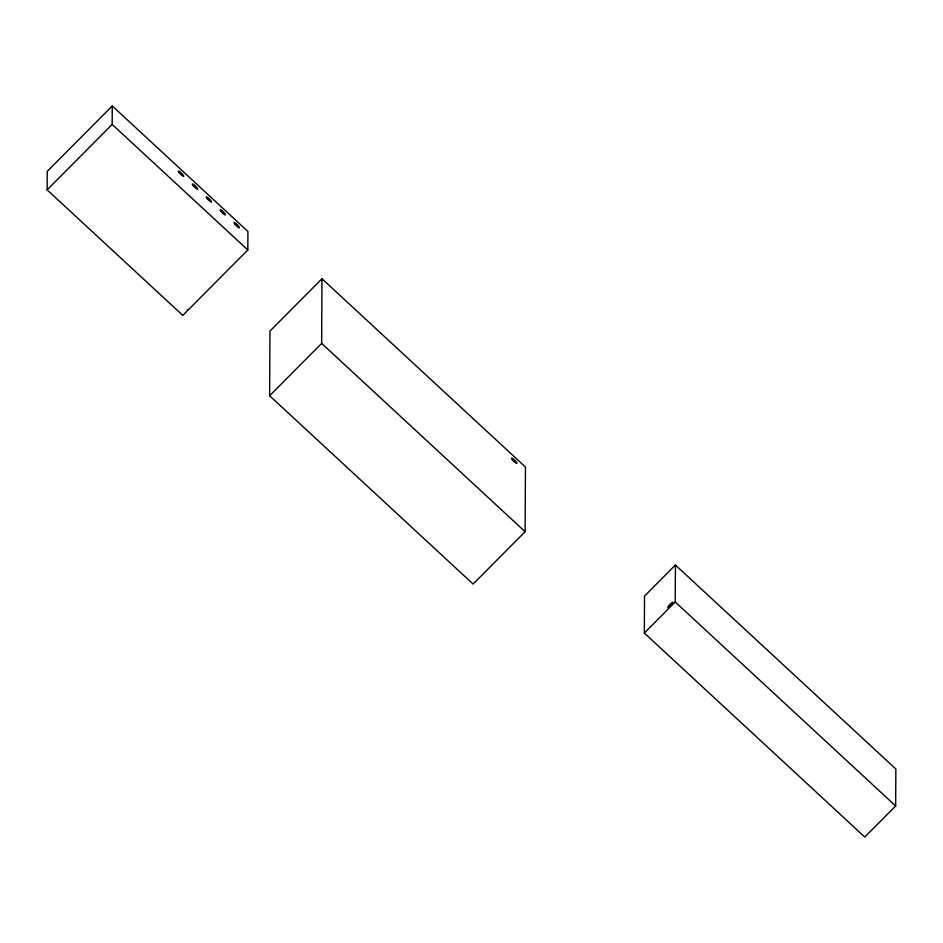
<?xml version="1.0" encoding="UTF-8"?>
<svg xmlns="http://www.w3.org/2000/svg" width="943" height="943" viewBox="0 0 943 943"><rect width="100%" height="100%" fill="white"/><g stroke="black" fill="none" stroke-linecap="round" stroke-linejoin="round"><path stroke-width="1.41" d="M47.15 189.861L47.244 171.378L112.264 105.946L247.926 231.495L247.82 249.966L182.801 315.398L47.15 189.861L112.17 124.429L112.264 105.946M269.627 395.742L269.969 331.076L321.976 278.739L525.463 467.044L525.121 531.711L473.103 584.059L269.627 395.742L321.646 343.405L321.976 278.739M644.328 633.048L644.529 596.094L675.412 565.01L895.85 769.016L895.661 805.97L864.766 837.054L644.328 633.048L675.212 601.964L675.412 565.01M675.212 601.964L895.661 805.97M112.17 124.429L247.82 249.966M321.646 343.405L525.121 531.711M187.504 309.74A3.76 0.684 -47.2 0 1 187.174 310.047M512.332 459.642A3.76 0.719 44.8 0 0 516.87 463.402A3.76 0.719 44.8 0 0 513.558 459.123A3.76 0.719 44.8 0 0 512.332 459.642M179.3 172.781A3.76 0.719 44.8 0 0 183.755 176.353A3.76 0.719 44.8 0 0 180.231 171.956A3.76 0.719 44.8 0 0 179.3 172.781M193.209 185.653A3.76 0.719 44.8 0 0 197.665 189.225A3.76 0.719 44.8 0 0 194.14 184.828A3.76 0.719 44.8 0 0 193.209 185.653M207.118 198.525A3.76 0.719 44.8 0 0 211.562 202.085A3.76 0.719 44.8 0 0 208.038 197.7A3.76 0.719 44.8 0 0 207.118 198.525M221.016 211.385A3.76 0.719 44.8 0 0 225.471 214.957A3.76 0.719 44.8 0 0 221.947 210.56A3.76 0.719 44.8 0 0 221.016 211.385M234.925 224.257A3.76 0.719 44.8 0 0 239.381 227.829A3.76 0.719 44.8 0 0 235.844 223.432A3.76 0.719 44.8 0 0 234.925 224.257M668.976 607.198A3.76 0.684 -47.2 0 0 672.878 602.424A3.76 0.684 -47.2 0 0 668.976 605.489A3.76 0.684 -47.2 0 0 668.976 607.198"/></g></svg>
